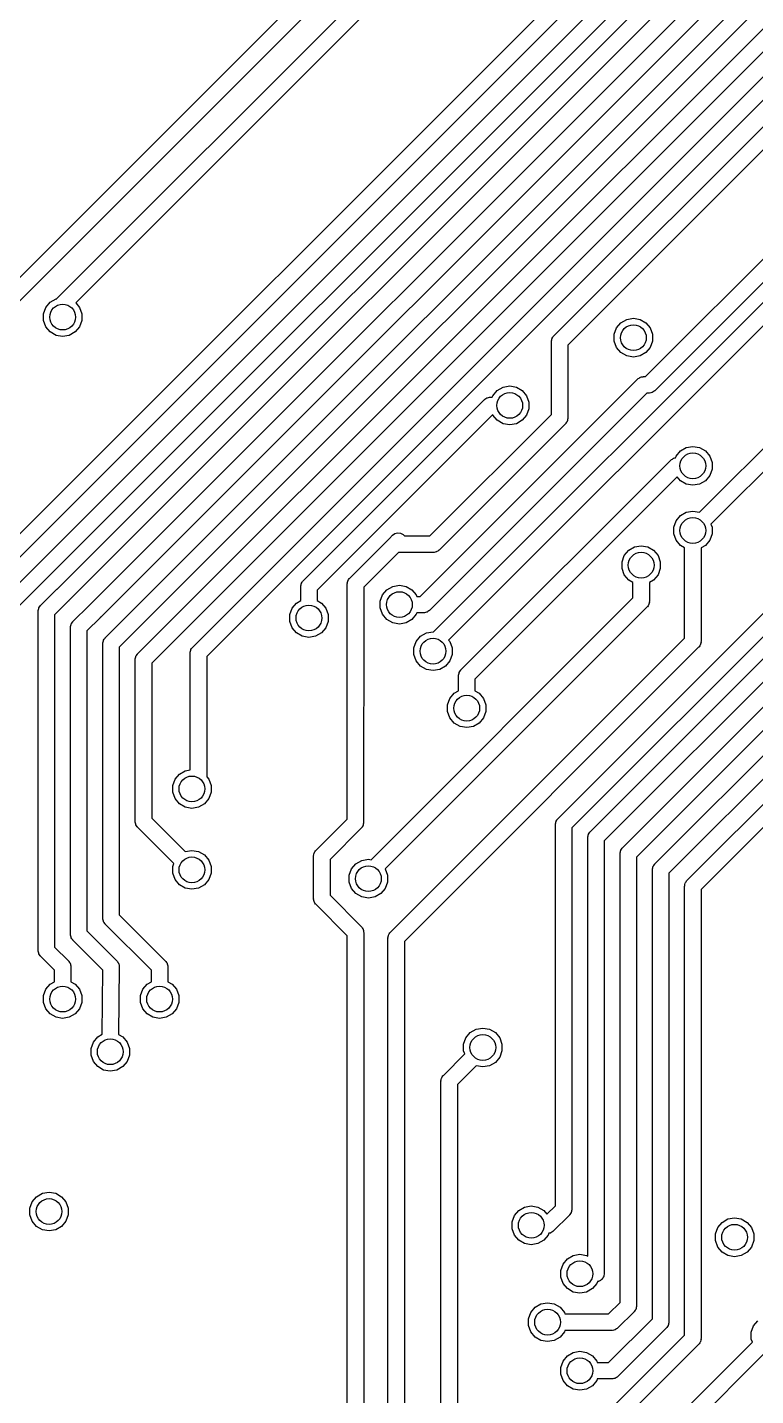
# Model space of a CAD drawing. Extents: x 10 to 287, y -200 to -10.
# Drawn here: x 140.17 to 151.43, y -114.25 to -93.08 of the extents above; entities that cross this region are included whole.
import ezdxf

# ---------------------------------------------------------------- set-up
doc = ezdxf.new("R2010")
doc.units = 0
doc.header["$MEASUREMENT"] = 0
doc.layers.add('BLACK', color=7, linetype='CONTINUOUS')

msp = doc.modelspace()

# ---------------------------------------------------------------- linework, layer by layer
at = {"layer": 'Black'}
for p, q in [((139.304, -101.659), (165.513, -75.4499)), ((165.73, -75.5923), (139.304, -102.018)), ((139.74, -101.97), (166.063, -75.6474)), ((140.634, -101.762), (166.633, -75.7625)), ((166.28, -75.7898), (139.957, -102.113)), ((166.85, -75.9049), (140.803, -101.951)), ((141.132, -102.013), (167.183, -75.9618)), ((167.4, -76.1042), (141.301, -102.203)), ((141.37, -102.524), (167.813, -76.0811)), ((168.03, -76.2235), (141.587, -102.666)), ((141.871, -102.773), (168.433, -76.2104)), ((168.65, -76.3528), (142.088, -102.915)), ((148.371, -105.323), (173.609, -80.0844)), ((173.826, -80.2268), (148.587, -105.465)), ((148.871, -105.523), (171.581, -82.8133)), ((171.724, -83.0301), (149.088, -105.666)), ((149.371, -105.772), (171.121, -84.0223)), ((171.264, -84.2391), (149.588, -105.915)), ((149.872, -106.021), (170.492, -85.4015)), ((170.634, -85.6183), (150.089, -106.164)), ((148.309, -97.8513), (159.58, -86.5802)), ((150.37, -106.275), (169.978, -86.6664)), ((159.722, -86.797), (148.526, -97.9937)), ((170.121, -86.8832), (150.586, -106.418)), ((149.727, -98.483), (160.802, -87.4088)), ((160.944, -87.6256), (149.87, -98.6998)), ((146.45, -102.431), (160.6, -88.2802)), ((160.78, -88.4598), (146.682, -102.558)), ((139.129, -97.8662), (148.122, -88.8737)), ((148.264, -89.0905), (139.272, -98.083)), ((140.621, -97.2735), (148.396, -89.4985)), ((148.538, -89.7153), (140.913, -97.341)), ((142.722, -102.668), (152.318, -93.0723)), ((152.487, -93.2619), (142.939, -102.811)), ((140.45, -97.411), (140.518, -97.3309)), ((140.518, -97.3309), (140.608, -97.2787)), ((140.608, -97.2787), (140.619, -97.2768)), ((140.619, -97.2768), (140.621, -97.2735)), ((140.913, -97.341), (140.971, -97.411)), ((140.415, -97.5092), (140.45, -97.411)), ((140.415, -97.6136), (140.415, -97.5092)), ((140.971, -97.411), (141.007, -97.5092)), ((141.007, -97.5092), (141.007, -97.6136)), ((149.437, -97.5973), (149.54, -97.5791)), ((149.54, -97.5791), (149.643, -97.5973)), ((140.45, -97.7118), (140.415, -97.6136)), ((140.518, -97.7919), (140.45, -97.7118)), ((140.608, -97.8441), (140.518, -97.7919)), ((140.904, -97.7919), (140.814, -97.8441)), ((140.971, -97.7118), (140.904, -97.7919)), ((141.007, -97.6136), (140.971, -97.7118)), ((149.244, -97.8278), (149.279, -97.7296)), ((149.279, -97.7296), (149.347, -97.6495)), ((149.347, -97.6495), (149.437, -97.5973)), ((149.643, -97.5973), (149.733, -97.6495)), ((149.733, -97.6495), (149.801, -97.7296)), ((149.801, -97.7296), (149.836, -97.8278)), ((140.711, -97.8623), (140.608, -97.8441)), ((140.814, -97.8441), (140.711, -97.8623)), ((148.272, -97.9301), (148.276, -97.914)), ((148.273, -97.9356), (148.272, -97.9301)), ((148.272, -97.9411), (148.273, -97.9356)), ((148.272, -99.0684), (148.272, -97.9411)), ((148.276, -97.914), (148.279, -97.8977)), ((148.279, -97.8977), (148.282, -97.8928)), ((148.282, -97.8928), (148.284, -97.8874)), ((148.284, -97.8874), (148.293, -97.8739)), ((148.293, -97.8739), (148.301, -97.8595)), ((148.301, -97.8595), (148.306, -97.8559)), ((148.306, -97.8559), (148.309, -97.8513)), ((148.526, -97.9937), (148.526, -99.121)), ((149.244, -97.9322), (149.244, -97.8278)), ((149.279, -98.0304), (149.244, -97.9322)), ((149.836, -97.9322), (149.801, -98.0304)), ((149.836, -97.8278), (149.836, -97.9322)), ((149.347, -98.1105), (149.279, -98.0304)), ((149.437, -98.1627), (149.347, -98.1105)), ((149.54, -98.1809), (149.437, -98.1627)), ((149.643, -98.1627), (149.54, -98.1809)), ((149.733, -98.1105), (149.643, -98.1627)), ((149.801, -98.0304), (149.733, -98.1105)), ((150.562, -100.581), (153.001, -98.1422)), ((153.143, -98.359), (150.739, -100.764)), ((146.242, -101.883), (149.605, -98.5202)), ((147.433, -98.6975), (147.524, -98.6452)), ((147.524, -98.6452), (147.627, -98.6271)), ((147.627, -98.6271), (147.729, -98.6452)), ((147.729, -98.6452), (147.82, -98.6975)), ((149.605, -98.5202), (149.609, -98.517)), ((149.609, -98.517), (149.613, -98.5127)), ((149.613, -98.5127), (149.627, -98.5044)), ((149.627, -98.5044), (149.641, -98.4949)), ((149.641, -98.4949), (149.646, -98.4935)), ((149.646, -98.4935), (149.651, -98.4907)), ((149.651, -98.4907), (149.667, -98.4878)), ((149.667, -98.4878), (149.683, -98.4835)), ((149.683, -98.4835), (149.689, -98.484)), ((149.689, -98.484), (149.695, -98.483)), ((149.695, -98.483), (149.727, -98.483)), ((144.43, -101.642), (147.234, -98.8381)), ((149.747, -98.737), (146.384, -102.1)), ((147.234, -98.8381), (147.239, -98.8349)), ((147.239, -98.8349), (147.243, -98.8307)), ((147.243, -98.8307), (147.257, -98.8224)), ((147.257, -98.8224), (147.271, -98.8128)), ((147.271, -98.8128), (147.276, -98.8114)), ((147.276, -98.8114), (147.281, -98.8086)), ((147.281, -98.8086), (147.297, -98.8057)), ((147.297, -98.8057), (147.313, -98.8014)), ((147.313, -98.8014), (147.319, -98.8019)), ((147.319, -98.8019), (147.324, -98.8009)), ((147.324, -98.8009), (147.357, -98.8009)), ((147.357, -98.8009), (147.366, -98.7775)), ((147.366, -98.7775), (147.433, -98.6975)), ((147.82, -98.6975), (147.887, -98.7775)), ((147.887, -98.7775), (147.923, -98.8757)), ((149.78, -98.737), (149.747, -98.737)), ((149.786, -98.736), (149.78, -98.737)), ((149.791, -98.7365), (149.786, -98.736)), ((149.807, -98.7322), (149.791, -98.7365)), ((149.823, -98.7293), (149.807, -98.7322)), ((149.828, -98.7265), (149.823, -98.7293)), ((149.834, -98.7251), (149.828, -98.7265)), ((149.847, -98.7156), (149.834, -98.7251)), ((149.862, -98.7073), (149.847, -98.7156)), ((149.865, -98.703), (149.862, -98.7073)), ((149.87, -98.6998), (149.865, -98.703)), ((147.363, -99.0692), (144.647, -101.785)), ((146.392, -100.948), (148.272, -99.0684)), ((147.366, -99.0784), (147.363, -99.0692)), ((147.923, -98.9802), (147.887, -99.0784)), ((147.923, -98.8757), (147.923, -98.9802)), ((148.488, -99.2108), (146.534, -101.165)), ((147.433, -99.1584), (147.366, -99.0784)), ((147.524, -99.2107), (147.433, -99.1584)), ((147.627, -99.2288), (147.524, -99.2107)), ((147.729, -99.2107), (147.627, -99.2288)), ((147.82, -99.1584), (147.729, -99.2107)), ((147.887, -99.0784), (147.82, -99.1584)), ((148.492, -99.2062), (148.488, -99.2108)), ((148.496, -99.2026), (148.492, -99.2062)), ((148.504, -99.1882), (148.496, -99.2026)), ((148.514, -99.1747), (148.504, -99.1882)), ((148.515, -99.1693), (148.514, -99.1747)), ((148.518, -99.1644), (148.515, -99.1693)), ((148.521, -99.1481), (148.518, -99.1644)), ((148.525, -99.132), (148.521, -99.1481)), ((148.526, -99.121), (148.525, -99.1265)), ((148.525, -99.1265), (148.525, -99.132)), ((150.199, -99.7122), (150.266, -99.6322)), ((150.266, -99.6322), (150.357, -99.5799)), ((150.357, -99.5799), (150.459, -99.5618)), ((150.459, -99.5618), (150.562, -99.5799)), ((150.562, -99.5799), (150.653, -99.6322)), ((150.653, -99.6322), (150.72, -99.7122)), ((146.872, -103.021), (150.121, -99.7728)), ((150.121, -99.7728), (150.125, -99.7696)), ((150.125, -99.7696), (150.129, -99.7654)), ((150.129, -99.7654), (150.143, -99.7571)), ((150.143, -99.7571), (150.157, -99.7475)), ((150.157, -99.7475), (150.162, -99.7461)), ((150.162, -99.7461), (150.167, -99.7433)), ((150.167, -99.7433), (150.183, -99.7404)), ((150.183, -99.7404), (150.189, -99.7389)), ((150.189, -99.7389), (150.199, -99.7122)), ((150.72, -99.7122), (150.756, -99.8104)), ((150.756, -99.9149), (150.72, -100.013)), ((150.756, -99.8104), (150.756, -99.9149)), ((150.218, -100.035), (147.089, -103.164)), ((150.266, -100.093), (150.218, -100.035)), ((150.357, -100.145), (150.266, -100.093)), ((150.653, -100.093), (150.562, -100.145)), ((150.72, -100.013), (150.653, -100.093)), ((150.459, -100.164), (150.357, -100.145)), ((150.562, -100.145), (150.459, -100.164)), ((150.163, -100.811), (150.199, -100.713)), ((150.199, -100.713), (150.266, -100.633)), ((150.266, -100.633), (150.357, -100.581)), ((150.357, -100.581), (150.459, -100.563)), ((150.459, -100.563), (150.562, -100.581)), ((150.562, -100.581), (150.562, -100.581)), ((150.739, -100.764), (150.756, -100.811)), ((145.765, -100.985), (145.813, -100.937)), ((145.813, -100.937), (145.849, -100.912)), ((145.849, -100.912), (145.892, -100.9)), ((145.892, -100.9), (145.936, -100.904)), ((145.936, -100.904), (145.976, -100.923)), ((145.976, -100.923), (146.001, -100.948)), ((146.001, -100.948), (146.392, -100.948)), ((150.163, -100.916), (150.163, -100.811)), ((150.199, -101.014), (150.163, -100.916)), ((150.756, -100.916), (150.72, -101.014)), ((150.756, -100.811), (150.756, -100.916)), ((145.151, -101.599), (145.765, -100.985)), ((145.765, -100.985), (145.765, -100.985)), ((146.512, -101.181), (146.498, -101.19)), ((146.526, -101.172), (146.512, -101.181)), ((146.53, -101.168), (146.526, -101.172)), ((146.534, -101.165), (146.53, -101.168)), ((149.399, -101.25), (149.467, -101.17)), ((149.467, -101.17), (149.557, -101.117)), ((149.557, -101.117), (149.66, -101.099)), ((149.66, -101.099), (149.763, -101.117)), ((149.763, -101.117), (149.853, -101.17)), ((149.853, -101.17), (149.921, -101.25)), ((150.266, -101.094), (150.199, -101.014)), ((150.332, -101.132), (150.266, -101.094)), ((150.332, -102.528), (150.332, -101.132)), ((150.653, -101.094), (150.586, -101.132)), ((150.586, -101.132), (150.586, -102.581)), ((150.72, -101.014), (150.653, -101.094)), ((145.908, -101.202), (145.368, -101.742)), ((146.445, -101.202), (145.908, -101.202)), ((146.45, -101.201), (146.445, -101.202)), ((146.456, -101.202), (146.45, -101.201)), ((146.472, -101.197), (146.456, -101.202)), ((146.488, -101.194), (146.472, -101.197)), ((146.493, -101.192), (146.488, -101.194)), ((146.498, -101.19), (146.493, -101.192)), ((149.364, -101.348), (149.399, -101.25)), ((149.364, -101.452), (149.364, -101.348)), ((149.921, -101.25), (149.956, -101.348)), ((149.956, -101.348), (149.956, -101.452)), ((145.135, -101.622), (145.143, -101.608)), ((145.143, -101.608), (145.148, -101.604)), ((145.148, -101.604), (145.151, -101.599)), ((149.399, -101.55), (149.364, -101.452)), ((149.467, -101.63), (149.399, -101.55)), ((149.921, -101.55), (149.853, -101.63)), ((149.956, -101.452), (149.921, -101.55)), ((140.37, -102.023), (140.621, -101.772)), ((140.621, -101.772), (140.626, -101.769)), ((140.626, -101.769), (140.629, -101.764)), ((140.629, -101.764), (140.634, -101.762)), ((144.393, -101.732), (144.394, -101.727)), ((144.393, -101.948), (144.393, -101.732)), ((144.394, -101.721), (144.398, -101.705)), ((144.394, -101.727), (144.394, -101.721)), ((144.398, -101.705), (144.401, -101.689)), ((144.401, -101.689), (144.404, -101.684)), ((144.404, -101.684), (144.405, -101.678)), ((144.405, -101.678), (144.415, -101.665)), ((144.415, -101.665), (144.423, -101.65)), ((144.423, -101.65), (144.427, -101.647)), ((144.427, -101.647), (144.43, -101.642)), ((144.647, -101.785), (144.647, -101.948)), ((145.113, -105.327), (145.114, -101.79)), ((145.114, -101.678), (145.118, -101.662)), ((145.115, -101.684), (145.114, -101.678)), ((145.114, -101.689), (145.115, -101.684)), ((145.114, -101.79), (145.114, -101.689)), ((145.118, -101.662), (145.121, -101.646)), ((145.121, -101.646), (145.124, -101.641)), ((145.124, -101.641), (145.126, -101.636)), ((145.126, -101.636), (145.135, -101.622)), ((145.368, -101.79), (145.367, -105.38)), ((145.368, -101.742), (145.368, -101.79)), ((145.368, -101.79), (145.368, -101.79)), ((145.368, -101.79), (145.368, -101.79)), ((145.659, -101.86), (145.727, -101.78)), ((145.727, -101.78), (145.817, -101.727)), ((145.817, -101.727), (145.92, -101.709)), ((145.92, -101.709), (146.023, -101.727)), ((146.023, -101.727), (146.113, -101.78)), ((146.113, -101.78), (146.181, -101.86)), ((149.533, -101.669), (149.467, -101.63)), ((149.533, -101.907), (149.533, -101.669)), ((149.853, -101.63), (149.787, -101.669)), ((149.787, -101.669), (149.787, -101.96)), ((140.354, -102.046), (140.362, -102.031)), ((140.362, -102.031), (140.366, -102.028)), ((140.366, -102.028), (140.37, -102.023)), ((140.791, -101.961), (140.586, -102.166)), ((140.795, -101.959), (140.791, -101.961)), ((140.797, -101.956), (140.795, -101.959)), ((140.801, -101.954), (140.797, -101.956)), ((140.803, -101.951), (140.801, -101.954)), ((140.803, -101.951), (140.803, -101.951)), ((140.87, -102.272), (141.119, -102.023)), ((141.119, -102.023), (141.124, -102.02)), ((141.124, -102.02), (141.127, -102.016)), ((141.127, -102.016), (141.132, -102.013)), ((144.26, -102.067), (144.327, -101.987)), ((144.327, -101.987), (144.393, -101.948)), ((144.647, -101.948), (144.713, -101.987)), ((144.713, -101.987), (144.781, -102.067)), ((145.484, -105.957), (149.533, -101.907)), ((145.624, -101.958), (145.659, -101.86)), ((145.624, -102.062), (145.624, -101.958)), ((146.181, -101.86), (146.189, -101.883)), ((146.189, -101.883), (146.242, -101.883)), ((149.766, -102.027), (149.757, -102.042)), ((149.775, -102.014), (149.766, -102.027)), ((149.777, -102.008), (149.775, -102.014)), ((149.779, -102.003), (149.777, -102.008)), ((149.782, -101.987), (149.779, -102.003)), ((149.787, -101.971), (149.782, -101.987)), ((149.787, -101.96), (149.786, -101.966)), ((149.786, -101.966), (149.787, -101.971)), ((140.332, -102.113), (140.333, -102.108)), ((140.332, -107.361), (140.332, -102.113)), ((140.333, -102.102), (140.337, -102.086)), ((140.333, -102.108), (140.333, -102.102)), ((140.337, -102.086), (140.34, -102.07)), ((140.34, -102.07), (140.343, -102.065)), ((140.343, -102.065), (140.344, -102.059)), ((140.344, -102.059), (140.354, -102.046)), ((140.586, -102.166), (140.586, -107.308)), ((141.289, -102.213), (141.087, -102.415)), ((141.293, -102.21), (141.289, -102.213)), ((141.297, -102.206), (141.293, -102.21)), ((141.301, -102.203), (141.297, -102.206)), ((144.224, -102.165), (144.26, -102.067)), ((144.224, -102.269), (144.224, -102.165)), ((144.781, -102.067), (144.816, -102.165)), ((144.816, -102.165), (144.816, -102.269)), ((145.659, -102.16), (145.624, -102.062)), ((145.727, -102.24), (145.659, -102.16)), ((149.75, -102.05), (145.7, -106.099)), ((145.817, -102.293), (145.727, -102.24)), ((146.113, -102.24), (146.023, -102.293)), ((146.181, -102.16), (146.113, -102.24)), ((146.189, -102.137), (146.181, -102.16)), ((146.295, -102.137), (146.189, -102.137)), ((146.3, -102.136), (146.295, -102.137)), ((146.306, -102.137), (146.3, -102.136)), ((146.322, -102.132), (146.306, -102.137)), ((146.338, -102.129), (146.322, -102.132)), ((146.343, -102.127), (146.338, -102.129)), ((146.348, -102.125), (146.343, -102.127)), ((146.362, -102.116), (146.348, -102.125)), ((146.376, -102.107), (146.362, -102.116)), ((146.38, -102.103), (146.376, -102.107)), ((146.384, -102.1), (146.38, -102.103)), ((149.753, -102.045), (149.75, -102.05)), ((149.757, -102.042), (149.753, -102.045)), ((140.833, -102.351), (140.838, -102.335)), ((140.834, -102.356), (140.833, -102.351)), ((140.833, -102.362), (140.834, -102.356)), ((140.833, -107.112), (140.833, -102.362)), ((140.838, -102.335), (140.84, -102.319)), ((140.84, -102.319), (140.843, -102.314)), ((140.843, -102.314), (140.845, -102.308)), ((140.845, -102.308), (140.854, -102.295)), ((140.854, -102.295), (140.863, -102.28)), ((140.863, -102.28), (140.867, -102.277)), ((140.867, -102.277), (140.87, -102.272)), ((141.087, -102.415), (141.087, -107.059)), ((144.26, -102.368), (144.224, -102.269)), ((144.327, -102.448), (144.26, -102.368)), ((144.417, -102.5), (144.327, -102.448)), ((144.713, -102.448), (144.623, -102.5)), ((144.781, -102.368), (144.713, -102.448)), ((144.816, -102.269), (144.781, -102.368)), ((145.92, -102.311), (145.817, -102.293)), ((146.023, -102.293), (145.92, -102.311)), ((146.247, -102.5), (146.337, -102.447)), ((146.337, -102.447), (146.44, -102.429)), ((146.44, -102.429), (146.45, -102.431)), ((141.333, -102.613), (141.334, -102.608)), ((141.333, -106.863), (141.333, -102.613)), ((141.334, -102.602), (141.338, -102.586)), ((141.334, -102.608), (141.334, -102.602)), ((141.338, -102.586), (141.341, -102.57)), ((141.341, -102.57), (141.344, -102.565)), ((141.344, -102.565), (141.345, -102.56)), ((141.345, -102.56), (141.355, -102.546)), ((141.355, -102.546), (141.363, -102.532)), ((141.363, -102.532), (141.367, -102.528)), ((141.367, -102.528), (141.37, -102.524)), ((141.587, -102.666), (141.587, -106.81)), ((142.718, -102.673), (142.722, -102.668)), ((144.52, -102.518), (144.417, -102.5)), ((144.623, -102.5), (144.52, -102.518)), ((145.78, -107.08), (150.332, -102.528)), ((150.549, -102.67), (145.997, -107.223)), ((146.144, -102.678), (146.179, -102.58)), ((146.179, -102.58), (146.247, -102.5)), ((146.682, -102.558), (146.701, -102.58)), ((146.701, -102.58), (146.736, -102.678)), ((150.552, -102.666), (150.549, -102.67)), ((150.557, -102.662), (150.552, -102.666)), ((150.565, -102.648), (150.557, -102.662)), ((150.575, -102.634), (150.565, -102.648)), ((150.576, -102.629), (150.575, -102.634)), ((150.579, -102.624), (150.576, -102.629)), ((150.582, -102.608), (150.579, -102.624)), ((150.586, -102.592), (150.582, -102.608)), ((150.586, -102.581), (150.585, -102.586)), ((150.585, -102.586), (150.586, -102.592)), ((141.834, -102.851), (141.838, -102.835)), ((141.835, -102.857), (141.834, -102.851)), ((141.834, -102.862), (141.835, -102.857)), ((141.834, -105.364), (141.834, -102.862)), ((141.838, -102.835), (141.841, -102.819)), ((141.841, -102.819), (141.844, -102.814)), ((141.844, -102.814), (141.845, -102.809)), ((141.845, -102.809), (141.855, -102.795)), ((141.855, -102.795), (141.863, -102.781)), ((141.863, -102.781), (141.868, -102.777)), ((141.868, -102.777), (141.871, -102.773)), ((142.684, -102.758), (142.685, -102.753)), ((142.684, -104.565), (142.684, -102.758)), ((142.685, -102.747), (142.689, -102.731)), ((142.685, -102.753), (142.685, -102.747)), ((142.689, -102.731), (142.692, -102.715)), ((142.692, -102.715), (142.695, -102.71)), ((142.695, -102.71), (142.696, -102.705)), ((142.696, -102.705), (142.706, -102.691)), ((142.706, -102.691), (142.714, -102.677)), ((142.714, -102.677), (142.718, -102.673)), ((142.939, -102.811), (142.939, -104.673)), ((146.144, -102.782), (146.144, -102.678)), ((146.179, -102.88), (146.144, -102.782)), ((146.247, -102.96), (146.179, -102.88)), ((146.701, -102.88), (146.633, -102.96)), ((146.736, -102.782), (146.701, -102.88)), ((146.736, -102.678), (146.736, -102.782)), ((142.088, -102.915), (142.088, -105.312)), ((146.337, -103.013), (146.247, -102.96)), ((146.44, -103.031), (146.337, -103.013)), ((146.543, -103.013), (146.44, -103.031)), ((146.633, -102.96), (146.543, -103.013)), ((146.835, -103.1), (146.84, -103.084)), ((146.84, -103.084), (146.843, -103.068)), ((146.843, -103.068), (146.845, -103.063)), ((146.845, -103.063), (146.847, -103.058)), ((146.847, -103.058), (146.856, -103.044)), ((146.856, -103.044), (146.865, -103.03)), ((146.865, -103.03), (146.869, -103.026)), ((146.869, -103.026), (146.872, -103.021)), ((146.836, -103.106), (146.835, -103.1)), ((146.835, -103.111), (146.836, -103.106)), ((146.835, -103.343), (146.835, -103.111)), ((147.089, -103.164), (147.089, -103.343)), ((146.666, -103.559), (146.701, -103.461)), ((146.701, -103.461), (146.768, -103.381)), ((146.768, -103.381), (146.835, -103.343)), ((147.089, -103.343), (147.155, -103.381)), ((147.155, -103.381), (147.222, -103.461)), ((147.222, -103.461), (147.258, -103.559)), ((146.666, -103.664), (146.666, -103.559)), ((146.701, -103.762), (146.666, -103.664)), ((147.258, -103.664), (147.222, -103.762)), ((147.258, -103.559), (147.258, -103.664)), ((146.768, -103.842), (146.701, -103.762)), ((146.859, -103.894), (146.768, -103.842)), ((146.962, -103.913), (146.859, -103.894)), ((147.065, -103.894), (146.962, -103.913)), ((147.155, -103.842), (147.065, -103.894)), ((147.222, -103.762), (147.155, -103.842)), ((142.607, -104.579), (142.684, -104.565)), ((142.414, -104.809), (142.449, -104.711)), ((142.449, -104.711), (142.517, -104.631)), ((142.517, -104.631), (142.607, -104.579)), ((142.939, -104.673), (142.97, -104.711)), ((142.97, -104.711), (143.006, -104.809)), ((142.414, -104.914), (142.414, -104.809)), ((142.449, -105.012), (142.414, -104.914)), ((143.006, -104.914), (142.97, -105.012)), ((143.006, -104.809), (143.006, -104.914)), ((142.517, -105.092), (142.449, -105.012)), ((142.607, -105.144), (142.517, -105.092)), ((142.71, -105.162), (142.607, -105.144)), ((142.813, -105.144), (142.71, -105.162)), ((142.903, -105.092), (142.813, -105.144)), ((142.97, -105.012), (142.903, -105.092)), ((141.835, -105.37), (141.834, -105.364)), ((141.834, -105.375), (141.835, -105.37)), ((141.838, -105.391), (141.834, -105.375)), ((141.841, -105.408), (141.838, -105.391)), ((141.844, -105.413), (141.841, -105.408)), ((141.845, -105.418), (141.844, -105.413)), ((141.855, -105.432), (141.845, -105.418)), ((142.088, -105.312), (142.607, -105.831)), ((144.63, -105.81), (145.113, -105.327)), ((145.359, -105.423), (145.357, -105.428)), ((145.362, -105.407), (145.359, -105.423)), ((145.367, -105.391), (145.362, -105.407)), ((145.367, -105.38), (145.366, -105.386)), ((145.366, -105.386), (145.367, -105.391)), ((148.333, -105.413), (148.334, -105.407)), ((148.333, -111.311), (148.333, -105.413)), ((148.334, -105.401), (148.338, -105.385)), ((148.334, -105.407), (148.334, -105.401)), ((148.338, -105.385), (148.341, -105.369)), ((148.341, -105.369), (148.344, -105.364)), ((148.344, -105.364), (148.345, -105.359)), ((148.345, -105.359), (148.355, -105.345)), ((148.355, -105.345), (148.363, -105.331)), ((148.363, -105.331), (148.367, -105.327)), ((148.367, -105.327), (148.371, -105.323)), ((141.863, -105.446), (141.855, -105.432)), ((141.868, -105.45), (141.863, -105.446)), ((141.871, -105.454), (141.868, -105.45)), ((142.431, -106.014), (141.871, -105.454)), ((145.33, -105.47), (144.847, -105.953)), ((145.333, -105.465), (145.33, -105.47)), ((145.337, -105.462), (145.333, -105.465)), ((145.346, -105.447), (145.337, -105.462)), ((145.355, -105.434), (145.346, -105.447)), ((145.357, -105.428), (145.355, -105.434)), ((148.587, -105.465), (148.587, -111.364)), ((148.834, -105.602), (148.839, -105.586)), ((148.835, -105.608), (148.834, -105.602)), ((148.834, -105.613), (148.835, -105.608)), ((148.834, -112.09), (148.834, -105.613)), ((148.839, -105.586), (148.841, -105.57)), ((148.841, -105.57), (148.844, -105.565)), ((148.844, -105.565), (148.846, -105.56)), ((148.846, -105.56), (148.855, -105.546)), ((148.855, -105.546), (148.864, -105.532)), ((148.864, -105.532), (148.868, -105.528)), ((148.868, -105.528), (148.871, -105.523)), ((142.607, -105.831), (142.71, -105.813)), ((142.607, -105.831), (142.607, -105.831)), ((142.71, -105.813), (142.813, -105.831)), ((142.813, -105.831), (142.903, -105.883)), ((144.603, -105.852), (144.605, -105.846)), ((144.605, -105.846), (144.614, -105.833)), ((144.614, -105.833), (144.623, -105.818)), ((144.623, -105.818), (144.627, -105.815)), ((144.627, -105.815), (144.63, -105.81)), ((149.088, -105.666), (149.088, -112.113)), ((149.335, -105.851), (149.339, -105.835)), ((149.339, -105.835), (149.342, -105.819)), ((149.342, -105.819), (149.345, -105.814)), ((149.345, -105.814), (149.346, -105.808)), ((149.346, -105.808), (149.356, -105.795)), ((149.356, -105.795), (149.364, -105.78)), ((149.364, -105.78), (149.368, -105.777)), ((149.368, -105.777), (149.371, -105.772)), ((142.414, -106.061), (142.431, -106.014)), ((142.903, -105.883), (142.97, -105.963)), ((142.97, -105.963), (143.006, -106.061)), ((144.593, -105.889), (144.598, -105.873)), ((144.594, -105.894), (144.593, -105.889)), ((144.593, -105.9), (144.594, -105.894)), ((144.593, -106.56), (144.593, -105.9)), ((144.598, -105.873), (144.601, -105.857)), ((144.601, -105.857), (144.603, -105.852)), ((144.847, -105.953), (144.847, -106.507)), ((145.179, -106.1), (145.247, -106.02)), ((145.247, -106.02), (145.337, -105.967)), ((145.337, -105.967), (145.44, -105.949)), ((145.44, -105.949), (145.484, -105.957)), ((149.334, -105.862), (149.335, -105.857)), ((149.334, -112.807), (149.334, -105.862)), ((149.335, -105.857), (149.335, -105.851)), ((149.588, -105.915), (149.588, -112.86)), ((149.845, -106.063), (149.846, -106.057)), ((149.846, -106.057), (149.856, -106.044)), ((149.856, -106.044), (149.864, -106.029)), ((149.864, -106.029), (149.869, -106.026)), ((149.869, -106.026), (149.872, -106.021)), ((142.414, -106.166), (142.414, -106.061)), ((142.449, -106.264), (142.414, -106.166)), ((142.517, -106.344), (142.449, -106.264)), ((142.97, -106.264), (142.903, -106.344)), ((143.006, -106.166), (142.97, -106.264)), ((143.006, -106.061), (143.006, -106.166)), ((145.144, -106.198), (145.179, -106.1)), ((145.144, -106.302), (145.144, -106.198)), ((145.7, -106.099), (145.701, -106.1)), ((145.701, -106.1), (145.736, -106.198)), ((145.736, -106.198), (145.736, -106.302)), ((149.835, -106.1), (149.839, -106.084)), ((149.836, -106.106), (149.835, -106.1)), ((149.835, -106.111), (149.836, -106.106)), ((149.835, -113.059), (149.835, -106.111)), ((149.839, -106.084), (149.842, -106.068)), ((149.842, -106.068), (149.845, -106.063)), ((150.089, -106.164), (150.089, -113.111)), ((142.607, -106.396), (142.517, -106.344)), ((142.71, -106.414), (142.607, -106.396)), ((142.813, -106.396), (142.71, -106.414)), ((142.903, -106.344), (142.813, -106.396)), ((145.179, -106.4), (145.144, -106.302)), ((145.247, -106.48), (145.179, -106.4)), ((145.337, -106.533), (145.247, -106.48)), ((145.633, -106.48), (145.543, -106.533)), ((145.701, -106.4), (145.633, -106.48)), ((145.736, -106.302), (145.701, -106.4)), ((150.332, -106.365), (150.333, -106.36)), ((150.332, -113.313), (150.332, -106.365)), ((150.333, -106.354), (150.337, -106.338)), ((150.333, -106.36), (150.333, -106.354)), ((150.337, -106.338), (150.34, -106.322)), ((150.34, -106.322), (150.343, -106.317)), ((150.343, -106.317), (150.344, -106.311)), ((150.344, -106.311), (150.354, -106.298)), ((150.354, -106.298), (150.362, -106.283)), ((150.362, -106.283), (150.366, -106.28)), ((150.366, -106.28), (150.37, -106.275)), ((150.586, -106.418), (150.586, -113.365)), ((144.594, -106.566), (144.593, -106.56)), ((144.593, -106.571), (144.594, -106.566)), ((144.598, -106.587), (144.593, -106.571)), ((144.601, -106.603), (144.598, -106.587)), ((144.603, -106.608), (144.601, -106.603)), ((144.605, -106.614), (144.603, -106.608)), ((144.614, -106.627), (144.605, -106.614)), ((144.623, -106.642), (144.614, -106.627)), ((144.627, -106.645), (144.623, -106.642)), ((144.63, -106.65), (144.627, -106.645)), ((145.114, -107.133), (144.63, -106.65)), ((144.847, -106.507), (145.331, -106.991)), ((145.44, -106.551), (145.337, -106.533)), ((145.543, -106.533), (145.44, -106.551)), ((141.334, -106.868), (141.333, -106.863)), ((141.334, -106.874), (141.334, -106.868)), ((141.338, -106.89), (141.334, -106.874)), ((141.341, -106.906), (141.338, -106.89)), ((141.587, -106.81), (142.299, -107.522)), ((140.834, -107.117), (140.833, -107.112)), ((141.087, -107.059), (141.55, -107.522)), ((141.344, -106.911), (141.341, -106.906)), ((141.345, -106.917), (141.344, -106.911)), ((141.355, -106.93), (141.345, -106.917)), ((141.363, -106.945), (141.355, -106.93)), ((141.367, -106.948), (141.363, -106.945)), ((141.37, -106.953), (141.367, -106.948)), ((142.083, -107.665), (141.37, -106.953)), ((145.331, -106.991), (145.334, -106.995)), ((145.334, -106.995), (145.338, -106.999)), ((145.338, -106.999), (145.346, -107.013)), ((145.346, -107.013), (145.356, -107.027)), ((145.356, -107.027), (145.357, -107.032)), ((145.357, -107.032), (145.36, -107.037)), ((145.36, -107.037), (145.363, -107.054)), ((145.363, -107.054), (145.367, -107.07)), ((145.367, -107.07), (145.367, -107.075)), ((145.367, -107.075), (145.368, -107.081)), ((145.368, -107.081), (145.368, -120.422)), ((145.753, -107.122), (145.755, -107.116)), ((145.755, -107.116), (145.764, -107.103)), ((145.764, -107.103), (145.773, -107.088)), ((145.773, -107.088), (145.777, -107.085)), ((145.777, -107.085), (145.78, -107.08)), ((140.586, -107.308), (140.801, -107.522)), ((140.833, -107.123), (140.834, -107.117)), ((140.838, -107.139), (140.833, -107.123)), ((140.84, -107.155), (140.838, -107.139)), ((140.843, -107.16), (140.84, -107.155)), ((140.845, -107.165), (140.843, -107.16)), ((140.854, -107.179), (140.845, -107.165)), ((140.863, -107.193), (140.854, -107.179)), ((140.867, -107.197), (140.863, -107.193)), ((140.87, -107.202), (140.867, -107.197)), ((141.333, -107.664), (140.87, -107.202)), ((145.114, -120.369), (145.114, -107.133)), ((145.743, -107.159), (145.748, -107.143)), ((145.744, -107.164), (145.743, -107.159)), ((145.743, -107.17), (145.744, -107.164)), ((145.743, -112.056), (145.743, -107.17)), ((145.748, -107.143), (145.751, -107.127)), ((145.751, -107.127), (145.753, -107.122)), ((145.997, -107.223), (145.997, -112.056)), ((140.333, -107.366), (140.332, -107.361)), ((140.333, -107.372), (140.333, -107.366)), ((140.337, -107.388), (140.333, -107.372)), ((140.34, -107.404), (140.337, -107.388)), ((140.343, -107.409), (140.34, -107.404)), ((140.344, -107.414), (140.343, -107.409)), ((140.354, -107.428), (140.344, -107.414)), ((140.362, -107.442), (140.354, -107.428)), ((140.366, -107.446), (140.362, -107.442)), ((140.37, -107.451), (140.366, -107.446)), ((140.584, -107.665), (140.37, -107.451)), ((140.801, -107.522), (140.804, -107.527)), ((140.804, -107.527), (140.808, -107.531)), ((140.808, -107.531), (140.817, -107.545)), ((141.55, -107.522), (141.554, -107.527)), ((141.554, -107.527), (141.558, -107.532)), ((141.558, -107.532), (141.566, -107.545)), ((142.299, -107.522), (142.303, -107.527)), ((142.303, -107.527), (142.307, -107.531)), ((142.307, -107.531), (142.315, -107.545)), ((140.584, -107.844), (140.584, -107.665)), ((140.817, -107.545), (140.826, -107.559)), ((140.826, -107.559), (140.827, -107.564)), ((140.827, -107.564), (140.83, -107.569)), ((140.83, -107.569), (140.833, -107.585)), ((140.833, -107.585), (140.837, -107.601)), ((140.837, -107.601), (140.837, -107.607)), ((140.837, -107.607), (140.838, -107.612)), ((140.838, -107.612), (140.838, -107.844)), ((141.322, -108.658), (141.333, -107.664)), ((141.566, -107.545), (141.575, -107.559)), ((141.575, -107.559), (141.577, -107.565)), ((141.587, -107.613), (141.576, -108.661)), ((141.577, -107.565), (141.58, -107.57)), ((141.58, -107.57), (141.583, -107.586)), ((141.583, -107.586), (141.587, -107.601)), ((141.587, -107.601), (141.586, -107.607)), ((141.586, -107.607), (141.587, -107.613)), ((142.083, -107.844), (142.083, -107.665)), ((142.315, -107.545), (142.325, -107.559)), ((142.325, -107.559), (142.326, -107.564)), ((142.326, -107.564), (142.329, -107.569)), ((142.329, -107.569), (142.332, -107.585)), ((142.332, -107.585), (142.336, -107.601)), ((142.336, -107.601), (142.336, -107.607)), ((142.336, -107.607), (142.337, -107.612)), ((142.337, -107.612), (142.337, -107.844)), ((140.415, -108.06), (140.45, -107.962)), ((140.45, -107.962), (140.518, -107.882)), ((140.518, -107.882), (140.584, -107.844)), ((140.838, -107.844), (140.904, -107.882)), ((140.904, -107.882), (140.971, -107.962)), ((140.971, -107.962), (141.007, -108.06)), ((141.913, -108.06), (141.949, -107.962)), ((141.949, -107.962), (142.016, -107.882)), ((142.016, -107.882), (142.083, -107.844)), ((142.337, -107.844), (142.403, -107.882)), ((142.403, -107.882), (142.47, -107.962)), ((142.47, -107.962), (142.506, -108.06)), ((140.415, -108.165), (140.415, -108.06)), ((140.45, -108.263), (140.415, -108.165)), ((141.007, -108.165), (140.971, -108.263)), ((141.007, -108.06), (141.007, -108.165)), ((141.913, -108.165), (141.913, -108.06)), ((141.949, -108.263), (141.913, -108.165)), ((142.506, -108.165), (142.47, -108.263)), ((142.506, -108.06), (142.506, -108.165)), ((140.518, -108.343), (140.45, -108.263)), ((140.608, -108.395), (140.518, -108.343)), ((140.904, -108.343), (140.814, -108.395)), ((140.971, -108.263), (140.904, -108.343)), ((142.016, -108.343), (141.949, -108.263)), ((142.107, -108.395), (142.016, -108.343)), ((142.403, -108.343), (142.312, -108.395)), ((142.47, -108.263), (142.403, -108.343)), ((140.711, -108.413), (140.608, -108.395)), ((140.814, -108.395), (140.711, -108.413)), ((142.21, -108.413), (142.107, -108.395)), ((142.312, -108.395), (142.21, -108.413)), ((147.017, -108.631), (147.108, -108.579)), ((147.108, -108.579), (147.211, -108.561)), ((147.211, -108.561), (147.314, -108.579)), ((147.314, -108.579), (147.404, -108.631)), ((141.15, -108.876), (141.186, -108.777)), ((141.186, -108.777), (141.253, -108.697)), ((141.253, -108.697), (141.322, -108.658)), ((141.576, -108.661), (141.64, -108.697)), ((141.64, -108.697), (141.707, -108.777)), ((141.707, -108.777), (141.743, -108.876)), ((146.914, -108.81), (146.95, -108.711)), ((146.914, -108.914), (146.914, -108.81)), ((146.95, -108.711), (147.017, -108.631)), ((147.404, -108.631), (147.471, -108.711)), ((147.471, -108.711), (147.507, -108.81)), ((147.507, -108.81), (147.507, -108.914)), ((141.15, -108.98), (141.15, -108.876)), ((141.186, -109.078), (141.15, -108.98)), ((141.743, -108.98), (141.707, -109.078)), ((141.743, -108.876), (141.743, -108.98)), ((146.6, -109.293), (146.932, -108.961)), ((146.932, -108.961), (146.914, -108.914)), ((147.471, -109.012), (147.404, -109.092)), ((147.507, -108.914), (147.471, -109.012)), ((141.253, -109.158), (141.186, -109.078)), ((141.344, -109.211), (141.253, -109.158)), ((141.447, -109.229), (141.344, -109.211)), ((141.55, -109.211), (141.447, -109.229)), ((141.64, -109.158), (141.55, -109.211)), ((141.707, -109.078), (141.64, -109.158)), ((147.108, -109.145), (146.817, -109.435)), ((147.211, -109.163), (147.108, -109.145)), ((147.108, -109.145), (147.108, -109.145)), ((147.314, -109.145), (147.211, -109.163)), ((147.404, -109.092), (147.314, -109.145)), ((146.563, -109.372), (146.568, -109.356)), ((146.564, -109.377), (146.563, -109.372)), ((146.563, -109.383), (146.564, -109.377)), ((146.563, -123.25), (146.563, -109.383)), ((146.568, -109.356), (146.571, -109.339)), ((146.571, -109.339), (146.573, -109.334)), ((146.573, -109.334), (146.575, -109.329)), ((146.575, -109.329), (146.584, -109.315)), ((146.584, -109.315), (146.593, -109.301)), ((146.593, -109.301), (146.597, -109.297)), ((146.597, -109.297), (146.6, -109.293)), ((146.817, -109.435), (146.817, -123.25)), ((140.307, -111.17), (140.397, -111.117)), ((140.397, -111.117), (140.5, -111.099)), ((140.5, -111.099), (140.603, -111.117)), ((140.603, -111.117), (140.693, -111.17)), ((140.204, -111.348), (140.239, -111.25)), ((140.204, -111.452), (140.204, -111.348)), ((140.239, -111.25), (140.307, -111.17)), ((140.693, -111.17), (140.761, -111.25)), ((140.761, -111.25), (140.796, -111.348)), ((140.796, -111.348), (140.796, -111.452)), ((147.767, -111.382), (147.857, -111.33)), ((147.857, -111.33), (147.96, -111.312)), ((147.96, -111.312), (148.063, -111.33)), ((148.063, -111.33), (148.153, -111.382)), ((148.203, -111.441), (148.333, -111.311)), ((140.239, -111.55), (140.204, -111.452)), ((140.307, -111.63), (140.239, -111.55)), ((140.761, -111.55), (140.693, -111.63)), ((140.796, -111.452), (140.761, -111.55)), ((147.664, -111.56), (147.7, -111.462)), ((147.664, -111.665), (147.664, -111.56)), ((147.7, -111.462), (147.767, -111.382)), ((148.153, -111.382), (148.203, -111.441)), ((148.55, -111.454), (148.301, -111.702)), ((148.553, -111.449), (148.55, -111.454)), ((148.558, -111.445), (148.553, -111.449)), ((148.566, -111.431), (148.558, -111.445)), ((148.576, -111.417), (148.566, -111.431)), ((148.577, -111.412), (148.576, -111.417)), ((148.58, -111.407), (148.577, -111.412)), ((148.583, -111.391), (148.58, -111.407)), ((148.587, -111.375), (148.583, -111.391)), ((148.587, -111.364), (148.586, -111.369)), ((148.586, -111.369), (148.587, -111.375)), ((150.911, -111.568), (151.002, -111.515)), ((151.002, -111.515), (151.105, -111.497)), ((151.105, -111.497), (151.208, -111.515)), ((151.208, -111.515), (151.298, -111.568)), ((140.397, -111.683), (140.307, -111.63)), ((140.5, -111.701), (140.397, -111.683)), ((140.603, -111.683), (140.5, -111.701)), ((140.693, -111.63), (140.603, -111.683)), ((147.7, -111.763), (147.664, -111.665)), ((147.767, -111.843), (147.7, -111.763)), ((148.221, -111.763), (148.153, -111.843)), ((148.23, -111.737), (148.221, -111.763)), ((148.239, -111.735), (148.23, -111.737)), ((148.255, -111.732), (148.239, -111.735)), ((148.26, -111.729), (148.255, -111.732)), ((148.265, -111.728), (148.26, -111.729)), ((148.279, -111.718), (148.265, -111.728)), ((148.293, -111.71), (148.279, -111.718)), ((148.297, -111.706), (148.293, -111.71)), ((148.301, -111.702), (148.297, -111.706)), ((150.808, -111.746), (150.844, -111.648)), ((150.808, -111.85), (150.808, -111.746)), ((150.844, -111.648), (150.911, -111.568)), ((151.298, -111.568), (151.365, -111.648)), ((151.365, -111.648), (151.401, -111.746)), ((151.401, -111.746), (151.401, -111.85)), ((147.857, -111.895), (147.767, -111.843)), ((147.96, -111.914), (147.857, -111.895)), ((148.063, -111.895), (147.96, -111.914)), ((148.153, -111.843), (148.063, -111.895)), ((150.844, -111.949), (150.808, -111.85)), ((150.911, -112.029), (150.844, -111.949)), ((151.365, -111.949), (151.298, -112.029)), ((151.401, -111.85), (151.365, -111.949)), ((145.743, -122.281), (145.743, -112.056)), ((145.997, -112.056), (145.997, -122.281)), ((148.451, -112.212), (148.519, -112.132)), ((148.519, -112.132), (148.609, -112.079)), ((148.609, -112.079), (148.712, -112.061)), ((148.712, -112.061), (148.815, -112.079)), ((148.815, -112.079), (148.834, -112.09)), ((149.088, -112.113), (149.088, -112.359)), ((151.002, -112.081), (150.911, -112.029)), ((151.105, -112.099), (151.002, -112.081)), ((151.208, -112.081), (151.105, -112.099)), ((151.298, -112.029), (151.208, -112.081)), ((148.416, -112.31), (148.451, -112.212)), ((148.416, -112.414), (148.416, -112.31)), ((149.077, -112.408), (149.076, -112.413)), ((149.08, -112.403), (149.077, -112.408)), ((149.083, -112.387), (149.08, -112.403)), ((149.087, -112.371), (149.083, -112.387)), ((149.088, -112.359), (149.087, -112.365)), ((149.087, -112.365), (149.087, -112.371)), ((148.451, -112.512), (148.416, -112.414)), ((148.519, -112.592), (148.451, -112.512)), ((148.609, -112.645), (148.519, -112.592)), ((148.905, -112.592), (148.815, -112.645)), ((148.972, -112.512), (148.905, -112.592)), ((148.982, -112.485), (148.972, -112.512)), ((148.985, -112.484), (148.982, -112.485)), ((149.002, -112.481), (148.985, -112.484)), ((149.007, -112.479), (149.002, -112.481)), ((149.012, -112.477), (149.007, -112.479)), ((149.021, -112.471), (149.012, -112.477)), ((149.024, -112.469), (149.021, -112.471)), ((149.029, -112.466), (149.024, -112.469)), ((149.04, -112.459), (149.029, -112.466)), ((149.044, -112.455), (149.04, -112.459)), ((149.048, -112.452), (149.044, -112.455)), ((149.051, -112.449), (149.048, -112.452)), ((149.054, -112.445), (149.051, -112.449)), ((149.058, -112.441), (149.054, -112.445)), ((149.065, -112.43), (149.058, -112.441)), ((149.068, -112.425), (149.065, -112.43)), ((149.069, -112.422), (149.068, -112.425)), ((149.076, -112.413), (149.069, -112.422)), ((148.018, -112.881), (148.109, -112.829)), ((148.109, -112.829), (148.212, -112.81)), ((148.212, -112.81), (148.314, -112.829)), ((148.314, -112.829), (148.405, -112.881)), ((148.712, -112.663), (148.609, -112.645)), ((148.815, -112.645), (148.712, -112.663)), ((149.157, -112.984), (149.334, -112.807)), ((147.915, -113.059), (147.951, -112.961)), ((147.951, -112.961), (148.018, -112.881)), ((148.405, -112.881), (148.472, -112.961)), ((148.472, -112.961), (148.481, -112.984)), ((148.481, -112.984), (149.157, -112.984)), ((149.551, -112.95), (149.3, -113.201)), ((149.554, -112.945), (149.551, -112.95)), ((149.559, -112.941), (149.554, -112.945)), ((149.567, -112.927), (149.559, -112.941)), ((149.576, -112.913), (149.567, -112.927)), ((149.578, -112.908), (149.576, -112.913)), ((149.581, -112.903), (149.578, -112.908)), ((149.583, -112.887), (149.581, -112.903)), ((149.588, -112.871), (149.583, -112.887)), ((149.588, -112.86), (149.587, -112.865)), ((149.587, -112.865), (149.588, -112.871)), ((147.915, -113.164), (147.915, -113.059)), ((147.951, -113.262), (147.915, -113.164)), ((148.481, -113.238), (148.472, -113.262)), ((149.21, -113.238), (148.481, -113.238)), ((149.157, -113.736), (149.835, -113.059)), ((149.215, -113.237), (149.21, -113.238)), ((149.221, -113.238), (149.215, -113.237)), ((149.237, -113.234), (149.221, -113.238)), ((149.253, -113.231), (149.237, -113.234)), ((149.258, -113.228), (149.253, -113.231)), ((149.263, -113.226), (149.258, -113.228)), ((149.277, -113.217), (149.263, -113.226)), ((149.291, -113.209), (149.277, -113.217)), ((149.295, -113.204), (149.291, -113.209)), ((149.3, -113.201), (149.295, -113.204)), ((150.051, -113.201), (149.3, -113.953)), ((150.055, -113.197), (150.051, -113.201)), ((150.059, -113.193), (150.055, -113.197)), ((150.067, -113.179), (150.059, -113.193)), ((150.077, -113.165), (150.067, -113.179)), ((150.078, -113.16), (150.077, -113.165)), ((150.081, -113.155), (150.078, -113.16)), ((150.084, -113.138), (150.081, -113.155)), ((150.088, -113.122), (150.084, -113.138)), ((150.089, -113.111), (150.088, -113.117)), ((150.088, -113.117), (150.088, -113.122)), ((151.364, -113.268), (151.399, -113.17)), ((151.399, -113.17), (151.467, -113.09)), ((147.807, -116.993), (151.381, -113.419)), ((148.018, -113.342), (147.951, -113.262)), ((148.109, -113.394), (148.018, -113.342)), ((148.212, -113.412), (148.109, -113.394)), ((148.314, -113.394), (148.212, -113.412)), ((148.405, -113.342), (148.314, -113.394)), ((148.472, -113.262), (148.405, -113.342)), ((149.16, -114.485), (150.332, -113.313)), ((150.549, -113.455), (149.302, -114.702)), ((150.552, -113.451), (150.549, -113.455)), ((150.557, -113.447), (150.552, -113.451)), ((150.565, -113.433), (150.557, -113.447)), ((150.575, -113.419), (150.565, -113.433)), ((150.576, -113.414), (150.575, -113.419)), ((150.579, -113.409), (150.576, -113.414)), ((150.582, -113.392), (150.579, -113.409)), ((150.586, -113.376), (150.582, -113.392)), ((150.586, -113.365), (150.585, -113.371)), ((150.585, -113.371), (150.586, -113.376)), ((151.364, -113.372), (151.364, -113.268)), ((151.381, -113.419), (151.364, -113.372)), ((151.557, -113.603), (147.95, -117.21)), ((148.451, -113.713), (148.519, -113.633)), ((148.519, -113.633), (148.609, -113.58)), ((148.609, -113.58), (148.712, -113.562)), ((148.712, -113.562), (148.815, -113.58)), ((148.815, -113.58), (148.905, -113.633)), ((148.905, -113.633), (148.972, -113.713)), ((148.416, -113.811), (148.451, -113.713)), ((148.416, -113.915), (148.416, -113.811)), ((148.972, -113.713), (148.981, -113.736)), ((148.981, -113.736), (149.157, -113.736)), ((148.451, -114.014), (148.416, -113.915)), ((148.519, -114.094), (148.451, -114.014)), ((148.609, -114.146), (148.519, -114.094)), ((148.905, -114.094), (148.815, -114.146)), ((148.972, -114.014), (148.905, -114.094)), ((148.981, -113.99), (148.972, -114.014)), ((149.21, -113.99), (148.981, -113.99)), ((149.215, -113.989), (149.21, -113.99)), ((149.221, -113.99), (149.215, -113.989)), ((149.237, -113.985), (149.221, -113.99)), ((149.253, -113.982), (149.237, -113.985)), ((149.258, -113.98), (149.253, -113.982)), ((149.263, -113.978), (149.258, -113.98)), ((149.277, -113.969), (149.263, -113.978)), ((149.291, -113.96), (149.277, -113.969)), ((149.295, -113.956), (149.291, -113.96)), ((149.3, -113.953), (149.295, -113.956)), ((148.712, -114.164), (148.609, -114.146)), ((148.815, -114.146), (148.712, -114.164))]:
    msp.add_line(p, q, dxfattribs=at)
for centre in [(140.711, -97.5614), (149.54, -97.88), (147.627, -98.9279), (150.459, -99.8626), (150.459, -100.863), (149.66, -101.4), (145.92, -102.01), (144.52, -102.217), (146.44, -102.73), (146.962, -103.612), (142.71, -104.861), (142.71, -106.114), (145.44, -106.25), (140.711, -108.113), (142.21, -108.113), (141.447, -108.928), (147.211, -108.862), (140.5, -111.4), (147.96, -111.613), (151.105, -111.798), (148.712, -112.362), (148.212, -113.111), (148.712, -113.863)]:
    msp.add_circle(centre, 0.1994, dxfattribs=at)

doc.saveas('drawing.dxf')
